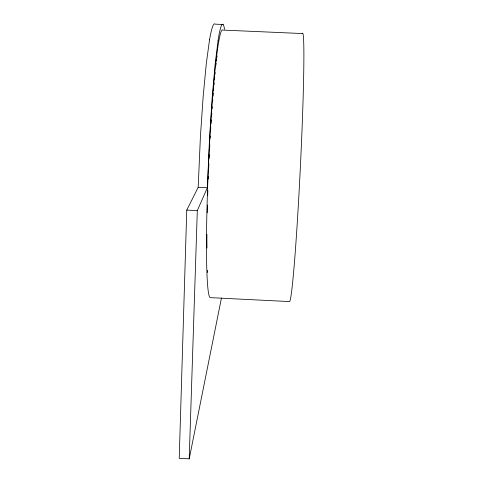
<?xml version="1.0" encoding="UTF-8"?>
<svg xmlns="http://www.w3.org/2000/svg" width="483" height="483" viewBox="0 0 483 483"><rect width="100%" height="100%" fill="white"/><g stroke="black" fill="none" stroke-linecap="round" stroke-linejoin="round"><path stroke-width="0.72" d="M221.468 297.939L189.209 458.85L179.223 458.319L186.758 210.111L198.193 187.313L200.403 136.707L203.132 96.878L206.283 63.696L209.525 39.896M189.209 458.85L197.306 210.612L207.358 187.742L209.598 137.13L212.206 97.288L215.146 64.088L218.111 40.27M211.071 123.648L211.337 119.935M211.602 116.228L211.82 113.257M212.14 108.802L212.297 106.574M212.671 101.376L212.78 99.89M213.045 96.183L213.263 93.213M213.492 90.249L213.703 88.051M213.987 85.117L214.204 82.919M214.561 79.248L214.706 77.781M215.062 74.116L215.201 72.649M215.913 65.314L216.13 63.11M216.402 60.936L216.601 59.5M216.909 57.338L217.109 55.901M223.116 24.494L215.189 24.15A136.556 9.237 -87.4 0 0 209.525 39.878M198.193 187.313L207.358 187.742M186.758 210.111L197.306 210.612M207.34 270.323L207.467 272.527M206.966 248.039L206.881 239.852A132.517 7.728 -87.4 0 1 206.911 234.394M218.111 40.252A136.58 8 -87.4 0 1 224.553 29.372M207.231 212.846A132.517 7.728 -87.4 0 1 207.418 205.003M207.684 195.53A132.517 7.728 -87.4 0 1 207.847 190.302M208.251 178.921A132.517 7.728 -87.4 0 1 208.342 176.627M208.65 168.996A132.517 7.728 -87.4 0 1 208.885 163.719M209.127 158.478A132.517 7.728 -87.4 0 1 209.308 154.717M209.61 148.704A132.517 7.728 -87.4 0 1 209.803 144.948M210.171 138.253A132.517 7.728 -87.4 0 1 210.298 136.037M210.594 130.929A132.517 7.728 -87.4 0 1 210.811 127.331M302.249 33.538L222.898 30.085A134.032 7.849 -87.4 0 0 208.783 158.919A134.032 7.849 -87.4 0 0 210.274 297.637L289.595 301.573A134.274 4.323 -87.2 0 0 300.559 163.182A134.274 4.323 -87.2 0 0 302.249 33.538"/></g></svg>
